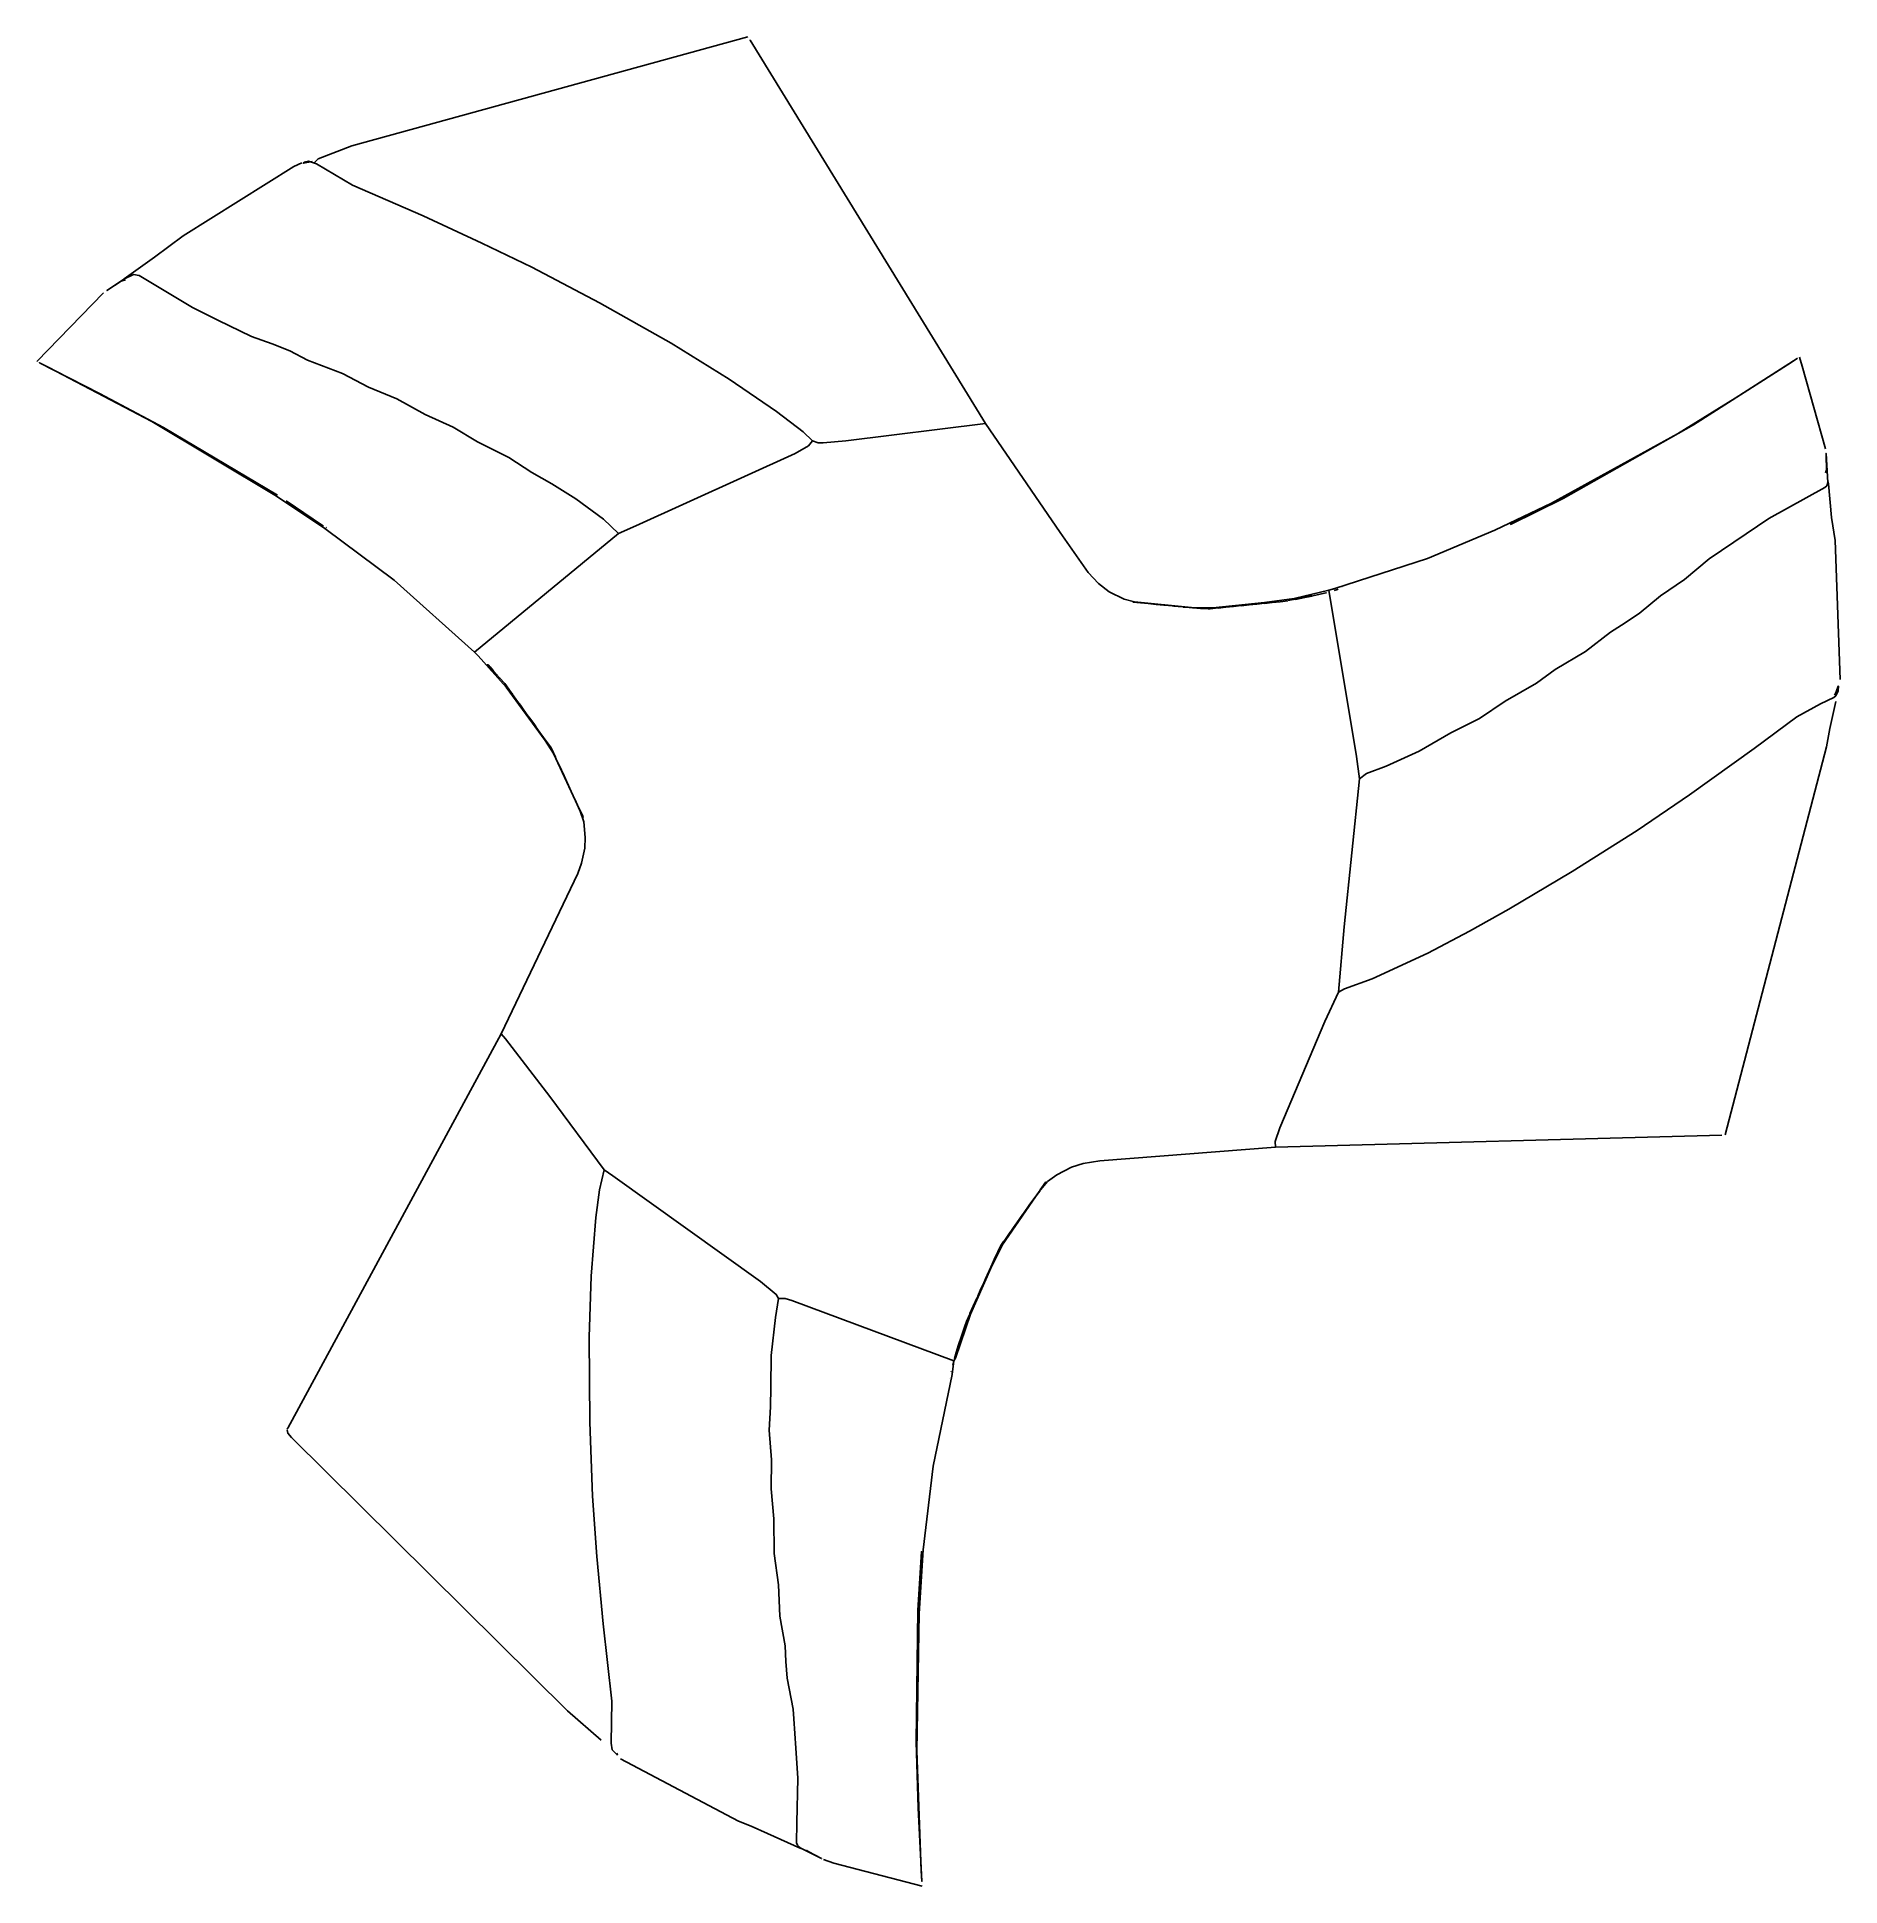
# Model space of a CAD drawing. Header units: millimetres. Extents: x -3.57 to 3.36, y -3.95 to 3.17.
import ezdxf

# ---------------------------------------------------------------- set-up
doc = ezdxf.new("R2010")
doc.units = ezdxf.units.MM
doc.linetypes.add('CONTN', pattern=[0])
doc.layers.add('FOREGROUND_LINES', color=7, linetype='CONTN')

msp = doc.modelspace()

# ---------------------------------------------------------------- linework, layer by layer
at = {"layer": 'FOREGROUND_LINES', "color": 4}
for p, q in [((-0.831, 3.154), (-0.8307, 3.155)), ((0.0748, 1.679), (-0.831, 3.154)), ((-1.7879, -0.6689), (-2.6088, -2.1847)), ((2.9064, -1.0585), (1.1896, -1.1049)), ((-2.6088, -2.1847), (-2.6122, -2.1882))]:
    msp.add_line(p, q, dxfattribs=at)
at = {"layer": 'FOREGROUND_LINES', "color": 4, "flags": 128}
for points in [[(-0.8396, 3.1659), (-2.363, 2.7467), (-2.4916, 2.6977), (-2.5059, 2.6832)], [(0.0748, 1.679), (-0.4629, 1.6125), (-0.5491, 1.6047), (-0.5687, 1.6049), (-0.5902, 1.6123)], [(3.3454, 0.6101), (3.3226, 0.5064), (3.31, 0.4356), (2.9198, -1.0569)], [(1.4323, -0.5081), (1.3799, -0.6206), (1.2065, -1.0304), (1.1894, -1.0824), (1.1896, -1.1049)], [(-1.3917, -1.1917), (-1.6014, -0.9095), (-1.7716, -0.6872), (-1.7879, -0.6689)], [(-1.4033, -3.3852), (-1.5332, -3.272), (-2.595, -2.2216), (-2.6094, -2.2048), (-2.612, -2.1921)]]:
    msp.add_lwpolyline(points, dxfattribs=at)
at = {"layer": 'FOREGROUND_LINES', "color": 171, "flags": 128}
for points in [[(-2.5555, 2.6814), (-2.586, 2.668), (-3.012, 2.4013), (-3.1218, 2.3185), (-3.2387, 2.2361)], [(-0.5902, 1.6123), (-0.6272, 1.6477), (-0.7293, 1.7256), (-0.9108, 1.85), (-1.1344, 1.9879), (-1.41, 2.1434), (-1.6704, 2.2804), (-1.8622, 2.3734), (-2.0888, 2.4774), (-2.36, 2.5958), (-2.498, 2.6784), (-2.5287, 2.6883), (-2.5458, 2.6838), (-2.5487, 2.6803), (-2.5152, 2.6874)], [(-0.5902, 1.6123), (-0.6061, 1.5938), (-0.6574, 1.5633), (-1.2709, 1.2856), (-1.3374, 1.2565)], [(3.3614, 0.6946), (3.3425, 1.2293), (3.3293, 1.3175), (3.3169, 1.4476), (3.3142, 1.4586)], [(3.3402, 0.6347), (3.3469, 0.6476), (3.3537, 0.6683), (3.3556, 0.6688), (3.3541, 0.6511), (3.3455, 0.6318), (3.3379, 0.6256), (3.2866, 0.6012), (3.1955, 0.5503), (3.0312, 0.4295), (2.7819, 0.2506), (2.5813, 0.1136), (2.3316, -0.0442), (2.0879, -0.1888), (1.9368, -0.273), (1.7761, -0.3577), (1.562, -0.4567), (1.4556, -0.4958), (1.4323, -0.5081)], [(1.5135, 0.3121), (1.4547, -0.2567), (1.4323, -0.5081)], [(-1.3917, -1.1917), (-1.4099, -1.2681), (-1.4235, -1.3745), (-1.4417, -1.6006), (-1.4494, -1.8349), (-1.4467, -2.1616), (-1.4364, -2.4471), (-1.4207, -2.6786), (-1.3961, -2.9382), (-1.363, -3.235), (-1.3656, -3.3964), (-1.3608, -3.4225), (-1.3433, -3.4407), (-1.3411, -3.4412), (-1.344, -3.4359)], [(-0.7209, -1.686), (-0.7303, -1.671), (-0.7907, -1.6215), (-1.3584, -1.2147), (-1.3917, -1.1917)], [(-0.6361, -3.8026), (-0.7635, -3.7438), (-0.8272, -3.7161), (-0.8756, -3.6972), (-1.3293, -3.4565)]]:
    msp.add_lwpolyline(points, dxfattribs=at)
at = {"layer": 'FOREGROUND_LINES', "color": 241, "flags": 128}
for points in [[(-1.3374, 1.2565), (-1.3949, 1.3106), (-1.5009, 1.3894), (-1.5932, 1.4472), (-1.6707, 1.4911), (-1.7584, 1.5488), (-1.8787, 1.608), (-1.9734, 1.665), (-2.0812, 1.7142), (-2.1897, 1.7745), (-2.2989, 1.8191), (-2.3989, 1.8719), (-2.5332, 1.923), (-2.6012, 1.9586), (-2.6691, 1.9851), (-2.7481, 2.0134), (-2.8776, 2.0772), (-2.9754, 2.1249), (-3.181, 2.2483), (-3.2019, 2.2519), (-3.2375, 2.2359), (-3.3048, 2.1903), (-3.2504, 2.226), (-3.233, 2.2317)], [(-3.3173, 2.1817), (-3.5737, 1.9175)], [(2.2968, 1.3908), (2.7974, 1.6735), (3.1736, 1.9134), (3.197, 1.9293), (2.9586, 1.7763), (2.7364, 1.6396), (2.2512, 1.3725), (2.0334, 1.2687), (1.7747, 1.1598), (1.4189, 1.044), (1.3954, 1.0376)], [(3.3062, 1.5812), (3.2161, 1.8991), (3.205, 1.9346)], [(-1.8905, 0.7992), (-2.2003, 1.0769), (-2.4659, 1.2754), (-2.6522, 1.3998), (-3.1318, 1.6865), (-3.5285, 1.8951), (-3.5645, 1.913), (-3.333, 1.7948), (-3.0876, 1.6637), (-2.6482, 1.403)], [(3.306, 1.4894), (3.3096, 1.5004), (3.3082, 1.556), (3.3076, 1.5641), (3.3144, 1.4527), (3.3106, 1.4398), (3.3033, 1.4326), (3.0878, 1.3138), (3.0001, 1.2554), (2.8587, 1.1588), (2.7639, 1.0788), (2.6708, 1.0169), (2.5892, 0.9479), (2.5204, 0.9037), (2.4784, 0.8768), (2.3819, 0.8026), (2.2657, 0.7324), (2.1944, 0.6804), (2.0736, 0.6114), (1.9743, 0.544), (1.8644, 0.4887), (1.7426, 0.4186), (1.6157, 0.3615), (1.54, 0.3327), (1.5135, 0.3121)], [(2.2968, 1.3908), (2.2968, 1.3908)], [(-1.3374, 1.2565), (-1.8905, 0.7992)], [(1.5135, 0.3121), (1.5021, 0.3988), (1.3954, 1.0376)], [(-0.6138, -3.8081), (-0.6074, -3.8131), (-0.5556, -3.8406), (-0.6355, -3.8007), (-0.6487, -3.7895), (-0.652, -3.7796), (-0.6513, -3.7039), (-0.6475, -3.532), (-0.6554, -3.4159), (-0.6629, -3.3037), (-0.6654, -3.266), (-0.6887, -3.1465), (-0.6936, -3.0832), (-0.6965, -3.0231), (-0.7162, -2.908), (-0.7212, -2.7884), (-0.7377, -2.6678), (-0.7399, -2.5334), (-0.7502, -2.419), (-0.7485, -2.3065), (-0.7569, -2.1934), (-0.7525, -2.1033), (-0.7513, -2.0281), (-0.7495, -1.9057), (-0.7334, -1.7595), (-0.7209, -1.686)], [(-0.0472, -1.926), (-0.6706, -1.6938), (-0.6955, -1.6863), (-0.7209, -1.686)], [(-0.0472, -1.926), (-0.0537, -1.9789), (-0.1267, -2.3318), (-0.1656, -2.6529), (-0.1811, -2.8979), (-0.1899, -3.4266), (-0.1724, -3.8877), (-0.1699, -3.9284), (-0.184, -3.6454), (-0.192, -3.3922), (-0.1854, -2.8857)], [(-0.1854, -2.8857), (-0.1854, -2.8857)], [(-0.1687, -3.9463), (-0.5088, -3.8582), (-0.5484, -3.8441)]]:
    msp.add_lwpolyline(points, dxfattribs=at)
at = {"layer": 'FOREGROUND_LINES', "color": 1, "flags": 128}
for points in [[(1.3954, 1.0376), (1.2623, 1.0066), (1.1479, 0.9902), (0.9487, 0.9698), (0.8672, 0.9715), (0.6472, 0.9934), (0.6085, 1.0041), (0.5508, 1.0323), (0.5097, 1.0637), (0.4691, 1.1066), (0.362, 1.2593), (0.0748, 1.679)], [(-2.4712, 1.2847), (-2.4749, 1.2872), (-2.6148, 1.3811)], [(2.2968, 1.3908), (2.0945, 1.2906), (2.0946, 1.2905)], [(-2.4601, 1.2773), (-2.4607, 1.2777), (-2.4629, 1.2791)], [(1.2374, 0.997), (1.2076, 0.9938)], [(1.2672, 1.003), (1.2374, 0.9979)], [(1.2374, 0.9979), (1.2374, 0.9968)], [(1.2374, 0.997), (1.2374, 0.997)], [(1.2374, 0.997), (1.2374, 0.9969)], [(1.2374, 0.9969), (1.2374, 0.9969)], [(1.2374, 0.9969), (1.2374, 0.9969)], [(1.2374, 0.9969), (1.2374, 0.9969)], [(1.2374, 0.9969), (1.2374, 0.9969)], [(1.2374, 0.9969), (1.2374, 0.9968)], [(1.3292, 1.0182), (1.2606, 1.004), (1.3292, 1.0182)], [(1.3295, 1.0181), (1.2607, 1.0038), (1.3295, 1.0181)], [(1.3293, 1.0178), (1.2607, 1.0036), (1.3293, 1.0178)], [(1.3296, 1.0177), (1.2608, 1.0034), (1.3296, 1.0177)], [(1.3299, 1.0175), (1.2609, 1.0032), (1.3299, 1.0175)], [(1.33, 1.0173), (1.2611, 1.0031), (1.33, 1.0173)], [(1.3288, 1.0184), (1.2637, 1.0048), (1.3288, 1.0184)], [(1.2672, 1.0073), (1.3167, 1.0176), (1.3167, 1.0176), (1.3169, 1.0176), (1.2672, 1.0073)], [(1.2672, 1.007), (1.3165, 1.0173), (1.3164, 1.0173), (1.3166, 1.0173), (1.2672, 1.007)], [(1.2672, 1.0068), (1.3165, 1.0171), (1.3164, 1.0171), (1.3166, 1.0171), (1.2672, 1.0068)], [(1.2672, 1.0066), (1.3163, 1.0168), (1.3162, 1.0168), (1.3164, 1.0169), (1.2672, 1.0066)], [(1.2672, 1.0064), (1.3161, 1.0166), (1.316, 1.0166), (1.3162, 1.0166), (1.2672, 1.0064)], [(1.2672, 1.0062), (1.3162, 1.0164), (1.3161, 1.0164), (1.3163, 1.0164), (1.2672, 1.0062)], [(1.2672, 1.006), (1.3159, 1.0161), (1.3158, 1.0161), (1.316, 1.0161), (1.2672, 1.006)], [(1.2672, 1.0058), (1.3156, 1.0158), (1.3154, 1.0158), (1.3156, 1.0158), (1.2672, 1.0058)], [(1.3268, 1.015), (1.2672, 1.0027)], [(1.297, 1.01), (1.2672, 1.0039)], [(1.297, 1.01), (1.2672, 1.0039)], [(1.297, 1.0098), (1.2672, 1.0037)], [(1.297, 1.0098), (1.2672, 1.0037)], [(1.297, 1.0096), (1.2672, 1.0035)], [(1.297, 1.0096), (1.2672, 1.0035)], [(1.297, 1.0094), (1.2672, 1.0033)], [(1.297, 1.0094), (1.2672, 1.0033)], [(1.297, 1.0092), (1.2672, 1.0031)], [(1.297, 1.0092), (1.2672, 1.0031)], [(1.297, 1.0091), (1.2672, 1.003)], [(1.297, 1.0091), (1.2672, 1.003)], [(1.297, 1.009), (1.2672, 1.0028)], [(1.297, 1.009), (1.2672, 1.0028)], [(1.2672, 1.003), (1.2672, 1.0029)], [(1.2672, 1.0029), (1.2672, 1.0029)], [(1.2672, 1.0029), (1.2672, 1.0029)], [(1.2672, 1.0029), (1.2672, 1.0029)], [(1.2672, 1.0029), (1.2672, 1.0028)], [(1.2672, 1.0028), (1.2672, 1.0028)], [(1.2672, 1.0028), (1.2672, 1.0028)], [(1.2672, 1.0028), (1.2672, 1.0027)], [(1.3301, 1.0171), (1.2758, 1.0059), (1.3301, 1.0171)], [(1.3268, 1.0196), (1.3274, 1.0197), (1.297, 1.0134)], [(1.3268, 1.0196), (1.297, 1.0134)], [(1.3268, 1.0194), (1.3272, 1.0195), (1.297, 1.0132)], [(1.3268, 1.0194), (1.297, 1.0132)], [(1.3268, 1.0192), (1.3274, 1.0193), (1.297, 1.013)], [(1.3268, 1.0192), (1.297, 1.013)], [(1.3268, 1.019), (1.3276, 1.0191), (1.297, 1.0127)], [(1.3268, 1.019), (1.297, 1.0127)], [(1.3268, 1.0188), (1.3277, 1.0189), (1.297, 1.0125)], [(1.3268, 1.0188), (1.297, 1.0125)], [(1.3268, 1.0185), (1.3276, 1.0187), (1.297, 1.0123)], [(1.3268, 1.0185), (1.297, 1.0123)], [(1.3268, 1.0183), (1.3278, 1.0185), (1.297, 1.0121)], [(1.3268, 1.0183), (1.297, 1.0121)], [(1.3268, 1.0181), (1.328, 1.0183), (1.297, 1.0119)], [(1.3268, 1.0181), (1.297, 1.0119)], [(1.3268, 1.0179), (1.3279, 1.0181), (1.297, 1.0117)], [(1.3268, 1.0179), (1.297, 1.0117)], [(1.3268, 1.0177), (1.328, 1.0179), (1.297, 1.0115)], [(1.3268, 1.0177), (1.297, 1.0115)], [(1.3268, 1.0174), (1.3282, 1.0177), (1.297, 1.0112)], [(1.3268, 1.0172), (1.3281, 1.0175), (1.297, 1.011)], [(1.3268, 1.0174), (1.297, 1.0112)], [(1.3268, 1.017), (1.3283, 1.0173), (1.297, 1.0108)], [(1.3268, 1.0172), (1.297, 1.011)], [(1.3268, 1.0168), (1.3287, 1.0172), (1.297, 1.0106)], [(1.3268, 1.017), (1.297, 1.0108)], [(1.3268, 1.0166), (1.3286, 1.0169), (1.297, 1.0104)], [(1.3268, 1.0168), (1.297, 1.0106)], [(1.3268, 1.0164), (1.3288, 1.0168), (1.297, 1.0101)], [(1.3268, 1.0166), (1.297, 1.0104)], [(1.3268, 1.0161), (1.329, 1.0166), (1.297, 1.0099)], [(1.3268, 1.0164), (1.297, 1.0102)], [(1.3268, 1.0159), (1.3289, 1.0163), (1.297, 1.0097)], [(1.3268, 1.0157), (1.3294, 1.0162), (1.297, 1.0095)], [(1.3268, 1.0161), (1.297, 1.01)], [(1.3268, 1.0155), (1.3296, 1.0161), (1.297, 1.0093)], [(1.3268, 1.0159), (1.297, 1.0097)], [(1.3268, 1.0153), (1.3295, 1.0158), (1.297, 1.0091)], [(1.3268, 1.0157), (1.297, 1.0095)], [(1.3268, 1.015), (1.3294, 1.0156), (1.297, 1.0088)], [(1.3268, 1.0155), (1.297, 1.0093)], [(1.297, 1.01), (1.3233, 1.0155), (1.297, 1.01)], [(1.3268, 1.0153), (1.297, 1.0091)], [(1.297, 1.0098), (1.3234, 1.0153), (1.297, 1.0098)], [(1.297, 1.0096), (1.3234, 1.0151), (1.297, 1.0096)], [(1.297, 1.0094), (1.3235, 1.0149), (1.297, 1.0094)], [(1.3268, 1.0148), (1.297, 1.0087)], [(1.297, 1.0092), (1.3236, 1.0147), (1.297, 1.0092)], [(1.297, 1.009), (1.3235, 1.0145), (1.297, 1.009)], [(1.297, 1.0088), (1.325, 1.0145), (1.297, 1.0087)], [(1.297, 1.0106), (1.297, 1.0106)], [(1.297, 1.0104), (1.297, 1.0104)], [(1.297, 1.0102), (1.297, 1.0101)], [(1.297, 1.01), (1.297, 1.0099)], [(1.297, 1.0097), (1.297, 1.0097)], [(1.297, 1.0095), (1.297, 1.0095)], [(1.297, 1.0093), (1.297, 1.0093)], [(1.297, 1.0091), (1.297, 1.0091)], [(1.297, 1.0088), (1.297, 1.0088)], [(1.297, 1.0088), (1.297, 1.0088)], [(1.297, 1.0087), (1.297, 1.0087)], [(1.297, 1.0087), (1.297, 1.0087)], [(1.3567, 1.0213), (1.3268, 1.0146)], [(1.3268, 1.0148), (1.3299, 1.0154), (1.3268, 1.0148)], [(1.3268, 1.0147), (1.3292, 1.0152), (1.3268, 1.0147)], [(1.3268, 1.0148), (1.3268, 1.0147)], [(1.3268, 1.0147), (1.3268, 1.0146)], [(1.3841, 1.0278), (1.3567, 1.0213)], [(1.3567, 1.0213), (1.3567, 1.0213)], [(1.3567, 1.0213), (1.3567, 1.0213)], [(1.3567, 1.0213), (1.3567, 1.0213)], [(1.3842, 1.0278), (1.3841, 1.0278)], [(1.3843, 1.0278), (1.3842, 1.0278)], [(1.3844, 1.0278), (1.3843, 1.0278)], [(1.3865, 1.0283), (1.3844, 1.0278)], [(1.3865, 1.0289), (1.3865, 1.0289)], [(1.3865, 1.0289), (1.3865, 1.0289)], [(1.3865, 1.0283), (1.3865, 1.0283)], [(1.4315, 1.0418), (1.4291, 1.0411), (1.4163, 1.0372)], [(1.4163, 1.0372), (1.4163, 1.0372)], [(1.4461, 1.0472), (1.4461, 1.0472)], [(1.4461, 1.0472), (1.4461, 1.0472)], [(0.6709, 0.9889), (0.6411, 0.9922)], [(0.6411, 0.9922), (0.6411, 0.9915)], [(0.6411, 0.9916), (0.6411, 0.9916)], [(0.6411, 0.9916), (0.6411, 0.9915)], [(0.6411, 0.9915), (0.6411, 0.9915)], [(0.6411, 0.9915), (0.6411, 0.9915)], [(0.6411, 0.9915), (0.6411, 0.9915)], [(0.6411, 0.9915), (0.6411, 0.9915)], [(0.6709, 0.9889), (0.6709, 0.9889)], [(0.6709, 0.9889), (0.6709, 0.9889)], [(0.6709, 0.9889), (0.6709, 0.9888)], [(0.7007, 0.9862), (0.6709, 0.9888)], [(0.6709, 0.9888), (0.6709, 0.9888)], [(0.6709, 0.9888), (0.6709, 0.9888)], [(0.6709, 0.9888), (0.6709, 0.9888)], [(0.6709, 0.9888), (0.6709, 0.9888)], [(0.6709, 0.9888), (0.6709, 0.9888)], [(0.7305, 0.9835), (0.7007, 0.9873)], [(0.7007, 0.9873), (0.7007, 0.9862)], [(0.7007, 0.9862), (0.7007, 0.9862)], [(0.7007, 0.9862), (0.7007, 0.9862)], [(0.7007, 0.9862), (0.7007, 0.9862)], [(0.7007, 0.9862), (0.7007, 0.9862)], [(0.7007, 0.9862), (0.7007, 0.9862)], [(0.7007, 0.9862), (0.7007, 0.9862)], [(0.7007, 0.9862), (0.7007, 0.9862)], [(0.7007, 0.9862), (0.7007, 0.9861), (0.7007, 0.9862)], [(0.7603, 0.9808), (0.7305, 0.9835)], [(0.7305, 0.9835), (0.7305, 0.9835)], [(0.7305, 0.9835), (0.7305, 0.9835)], [(0.7305, 0.9835), (0.7305, 0.9835)], [(0.7305, 0.9835), (0.7305, 0.9835)], [(0.7305, 0.9835), (0.7305, 0.9835)], [(0.7305, 0.9835), (0.7305, 0.9835)], [(0.7305, 0.9835), (0.7305, 0.9835)], [(0.7305, 0.9835), (0.7305, 0.9835)], [(0.7305, 0.9835), (0.7305, 0.9835)], [(0.8498, 0.9729), (0.7985, 0.9768), (0.8081, 0.9763), (0.7626, 0.9805), (0.7629, 0.9805), (0.7603, 0.9808)], [(0.8796, 0.9702), (0.8349, 0.9733), (0.8498, 0.9729)], [(0.9023, 0.9681), (0.8713, 0.9702), (0.8796, 0.9702)], [(0.8796, 0.9702), (0.8796, 0.9702)], [(0.8796, 0.9702), (0.8796, 0.9702)], [(0.9094, 0.9674), (0.9017, 0.9681)], [(0.9018, 0.9681), (0.9017, 0.9681)], [(0.902, 0.9681), (0.9018, 0.9681)], [(0.9021, 0.9681), (0.902, 0.9681)], [(0.9023, 0.9681), (0.9021, 0.9681)], [(0.9392, 0.9666), (0.9094, 0.9674)], [(0.9094, 0.9674), (0.9094, 0.9674)], [(0.9392, 0.9667), (0.9315, 0.9663), (0.9392, 0.9666)], [(0.969, 0.9695), (0.9392, 0.9667)], [(0.9989, 0.9725), (0.969, 0.9694)], [(0.969, 0.9695), (0.969, 0.9695)], [(0.969, 0.9695), (0.969, 0.9694)], [(1.0287, 0.9755), (0.9989, 0.9724)], [(0.9989, 0.9725), (0.9989, 0.9725)], [(0.9989, 0.9725), (0.9989, 0.9725)], [(0.9989, 0.9725), (0.9989, 0.9725)], [(0.9989, 0.9725), (0.9989, 0.9724)], [(0.9989, 0.9724), (0.9989, 0.9724)], [(1.0585, 0.9785), (1.0287, 0.9758)], [(1.0287, 0.9758), (1.0287, 0.9754)], [(1.0287, 0.9755), (1.0287, 0.9755)], [(1.0287, 0.9755), (1.0287, 0.9755)], [(1.0287, 0.9755), (1.0287, 0.9755)], [(1.0287, 0.9755), (1.0287, 0.9755)], [(1.0287, 0.9755), (1.0287, 0.9755)], [(1.0287, 0.9755), (1.0287, 0.9755)], [(1.0287, 0.9755), (1.0287, 0.9754)], [(1.0883, 0.9815), (1.0585, 0.9784)], [(1.0585, 0.9785), (1.0585, 0.9785)], [(1.0585, 0.9785), (1.0585, 0.9785)], [(1.0585, 0.9785), (1.0585, 0.9785)], [(1.0585, 0.9785), (1.0585, 0.9785)], [(1.0585, 0.9785), (1.0585, 0.9785)], [(1.0585, 0.9785), (1.0585, 0.9784)], [(1.0585, 0.9784), (1.0585, 0.9784)], [(1.1181, 0.9845), (1.0883, 0.9814)], [(1.0883, 0.9815), (1.0883, 0.9815)], [(1.0883, 0.9815), (1.0883, 0.9815)], [(1.0883, 0.9815), (1.0883, 0.9815)], [(1.0883, 0.9815), (1.0883, 0.9815)], [(1.0883, 0.9815), (1.0883, 0.9815)], [(1.0883, 0.9815), (1.0883, 0.9815)], [(1.0883, 0.9815), (1.0883, 0.9814)], [(1.0883, 0.9814), (1.0883, 0.9814)], [(1.1479, 0.9875), (1.1181, 0.9848)], [(1.1181, 0.9848), (1.1181, 0.9844)], [(1.1181, 0.9845), (1.1181, 0.9845)], [(1.1181, 0.9845), (1.1181, 0.9845)], [(1.1181, 0.9845), (1.1181, 0.9845)], [(1.1181, 0.9845), (1.1181, 0.9845)], [(1.1181, 0.9845), (1.1181, 0.9845)], [(1.1181, 0.9845), (1.1181, 0.9845)], [(1.1181, 0.9845), (1.1181, 0.9844)], [(1.1778, 0.9906), (1.1479, 0.9874)], [(1.1479, 0.9875), (1.1479, 0.9875)], [(1.1479, 0.9875), (1.1479, 0.9875)], [(1.1479, 0.9875), (1.1479, 0.9875)], [(1.1479, 0.9875), (1.1479, 0.9875)], [(1.1479, 0.9875), (1.1479, 0.9875)], [(1.1479, 0.9875), (1.1479, 0.9874)], [(1.1479, 0.9874), (1.1479, 0.9874)], [(1.2076, 0.9936), (1.1778, 0.9904)], [(1.1778, 0.9906), (1.1778, 0.9906)], [(1.1778, 0.9906), (1.1778, 0.9905)], [(1.1778, 0.9905), (1.1778, 0.9905)], [(1.1778, 0.9905), (1.1778, 0.9905)], [(1.1778, 0.9905), (1.1778, 0.9905)], [(1.1778, 0.9905), (1.1778, 0.9905)], [(1.1778, 0.9905), (1.1778, 0.9904)], [(1.1778, 0.9904), (1.1778, 0.9904)], [(1.2076, 0.9938), (1.2076, 0.9934)], [(1.2076, 0.9936), (1.2076, 0.9936)], [(1.2076, 0.9936), (1.2076, 0.9935)], [(1.2076, 0.9935), (1.2076, 0.9935)], [(1.2076, 0.9935), (1.2076, 0.9935)], [(1.2076, 0.9935), (1.2076, 0.9935)], [(1.2076, 0.9935), (1.2076, 0.9934)], [(-1.7879, -0.6689), (-1.4935, -0.0519), (-1.4789, -0.0119), (-1.4663, 0.0453), (-1.4647, 0.0873), (-1.4706, 0.1464), (-1.4857, 0.1915), (-1.5872, 0.4096), (-1.6188, 0.4599), (-1.7687, 0.6645), (-1.8768, 0.785), (-1.8905, 0.7992)], [(-1.8039, 0.7062), (-1.8413, 0.748), (-1.8338, 0.7395)], [(-1.8039, 0.7097), (-1.8412, 0.7515), (-1.8217, 0.7296)], [(-1.8039, 0.7094), (-1.841, 0.751), (-1.822, 0.7296)], [(-1.8039, 0.7077), (-1.8409, 0.7491), (-1.8246, 0.7307), (-1.8248, 0.731), (-1.8236, 0.7296)], [(-1.8039, 0.708), (-1.8407, 0.7491), (-1.8338, 0.7413)], [(-1.8205, 0.7296), (-1.8402, 0.7518), (-1.8166, 0.7252), (-1.8205, 0.7296)], [(-1.8202, 0.7296), (-1.8401, 0.752), (-1.8164, 0.7254), (-1.8202, 0.7296)], [(-1.8246, 0.7296), (-1.8396, 0.7464), (-1.8259, 0.7309), (-1.8262, 0.7312), (-1.8247, 0.7296)], [(-1.8207, 0.7296), (-1.8394, 0.7506), (-1.8167, 0.725), (-1.8207, 0.7296)], [(-1.8244, 0.7296), (-1.8394, 0.7465), (-1.8255, 0.7308), (-1.8259, 0.7312), (-1.8244, 0.7296)], [(-1.8249, 0.7296), (-1.839, 0.7454), (-1.825, 0.7296)], [(-1.8238, 0.7296), (-1.8388, 0.7463), (-1.8338, 0.7407)], [(-1.8039, 0.7084), (-1.8385, 0.7472), (-1.8039, 0.7084)], [(-1.8039, 0.7101), (-1.8383, 0.7487), (-1.8338, 0.7436)], [(-1.8241, 0.7296), (-1.8256, 0.7313), (-1.8256, 0.7312), (-1.8381, 0.7453), (-1.8241, 0.7296)], [(-1.8039, 0.7098), (-1.838, 0.748), (-1.8338, 0.7433)], [(-1.8039, 0.7081), (-1.838, 0.7463), (-1.8039, 0.7081)], [(-1.8039, 0.7095), (-1.8379, 0.7477), (-1.8338, 0.7429)], [(-1.8039, 0.7092), (-1.8378, 0.7473), (-1.8221, 0.7296)], [(-1.8039, 0.7078), (-1.8378, 0.7458), (-1.8039, 0.7078)], [(-1.8039, 0.7075), (-1.8377, 0.7454), (-1.8039, 0.7075)], [(-1.8039, 0.7089), (-1.8376, 0.7467), (-1.8224, 0.7296)], [(-1.8039, 0.7086), (-1.8376, 0.7463), (-1.8227, 0.7296)], [(-1.8039, 0.7066), (-1.8374, 0.7441), (-1.8039, 0.7066)], [(-1.8039, 0.7069), (-1.8373, 0.7443), (-1.8039, 0.7069)], [(-1.8039, 0.7072), (-1.8372, 0.7445), (-1.8039, 0.7072)], [(-1.8198, 0.7296), (-1.8369, 0.749), (-1.8198, 0.7296)], [(-1.8039, 0.7112), (-1.8369, 0.7483), (-1.8203, 0.7296)], [(-1.8039, 0.7083), (-1.8368, 0.7452), (-1.823, 0.7296)], [(-1.82, 0.7296), (-1.8366, 0.7483), (-1.82, 0.7296)], [(-1.8039, 0.7106), (-1.8366, 0.7474), (-1.8209, 0.7296)], [(-1.8223, 0.7296), (-1.8366, 0.7456), (-1.8156, 0.722), (-1.8223, 0.7296)], [(-1.8039, 0.7109), (-1.8365, 0.7476), (-1.8206, 0.7296)], [(-1.8196, 0.7296), (-1.8364, 0.7486), (-1.8196, 0.7296)], [(-1.8039, 0.7103), (-1.8364, 0.7468), (-1.8212, 0.7296)], [(-1.8039, 0.71), (-1.8362, 0.7463), (-1.8215, 0.7296)], [(-1.8225, 0.7296), (-1.8361, 0.7448), (-1.8156, 0.7217), (-1.8225, 0.7296)], [(-1.8199, 0.7296), (-1.8358, 0.7476), (-1.8162, 0.7255), (-1.8199, 0.7296)], [(-1.821, 0.7296), (-1.8356, 0.746), (-1.817, 0.725), (-1.821, 0.7296)], [(-1.8213, 0.7296), (-1.8338, 0.7436)], [(-1.8216, 0.7296), (-1.8338, 0.7433)], [(-1.8219, 0.7296), (-1.8338, 0.7429)], [(-1.8233, 0.7296), (-1.8338, 0.7413)], [(-1.8238, 0.7296), (-1.8338, 0.7407)], [(-1.8039, 0.7062), (-1.8338, 0.7395)], [(-1.8324, 0.7445), (-1.8311, 0.743), (-1.8192, 0.7296)], [(-1.8311, 0.7427), (-1.8295, 0.7409), (-1.8195, 0.7296)], [(-1.8193, 0.7296), (-1.8303, 0.742)], [(-1.8195, 0.7296), (-1.8289, 0.7403)], [(-1.8268, 0.7381), (-1.8261, 0.7372), (-1.8194, 0.7296)], [(-1.8039, 0.7061), (-1.825, 0.7296)], [(-1.8039, 0.7061), (-1.825, 0.7296)], [(-1.8249, 0.7296), (-1.825, 0.7296)], [(-1.8039, 0.7064), (-1.8247, 0.7296)], [(-1.8039, 0.7064), (-1.8247, 0.7296)], [(-1.8246, 0.7296), (-1.8247, 0.7296)], [(-1.8039, 0.7067), (-1.8244, 0.7296)], [(-1.8039, 0.7067), (-1.8244, 0.7296)], [(-1.8244, 0.7296), (-1.8244, 0.7296)], [(-1.8039, 0.7077), (-1.8236, 0.7296)], [(-1.8039, 0.708), (-1.8233, 0.7296)], [(-1.8039, 0.7083), (-1.823, 0.7296)], [(-1.8039, 0.7086), (-1.8227, 0.7296)], [(-1.8039, 0.7089), (-1.8224, 0.7296)], [(-1.8039, 0.7092), (-1.8221, 0.7296)], [(-1.8039, 0.7094), (-1.822, 0.7296)], [(-1.8039, 0.7095), (-1.8219, 0.7296)], [(-1.8039, 0.7097), (-1.8217, 0.7296)], [(-1.8039, 0.7098), (-1.8216, 0.7296)], [(-1.8039, 0.71), (-1.8215, 0.7296)], [(-1.8039, 0.7101), (-1.8213, 0.7296)], [(-1.8039, 0.7103), (-1.8212, 0.7296)], [(-1.8039, 0.7106), (-1.8209, 0.7296)], [(-1.8039, 0.7109), (-1.8206, 0.7296)], [(-1.8039, 0.7112), (-1.8203, 0.7296)], [(-1.8196, 0.7296), (-1.8196, 0.7296)], [(-1.8193, 0.7296), (-1.8194, 0.7296)], [(-1.8192, 0.7296), (-1.8192, 0.7296)], [(-1.8039, 0.7124), (-1.8047, 0.7132), (-1.8039, 0.7124)], [(-1.8039, 0.712), (-1.8047, 0.7129), (-1.8039, 0.712)], [(-1.8039, 0.7117), (-1.8046, 0.7126), (-1.8039, 0.7117)], [(-1.8039, 0.7114), (-1.8046, 0.7122), (-1.8039, 0.7114)], [(-1.8039, 0.7111), (-1.8046, 0.7119), (-1.8039, 0.7111)], [(-1.7935, 0.6998), (-1.7994, 0.7064), (-1.7935, 0.6998)], [(-1.7932, 0.6998), (-1.7992, 0.7065), (-1.7932, 0.6998)], [(-1.7984, 0.6998), (-1.7984, 0.6998)], [(-1.7981, 0.6998), (-1.7981, 0.6998)], [(-1.798, 0.6998), (-1.798, 0.6998)], [(-1.7977, 0.6998), (-1.7977, 0.6998)], [(-1.7974, 0.6998), (-1.7974, 0.6998)], [(-1.7972, 0.6998), (-1.7972, 0.6998)], [(-1.7969, 0.6998), (-1.7969, 0.6998)], [(-1.7966, 0.6998), (-1.7966, 0.6998)], [(-1.7963, 0.6998), (-1.7963, 0.6998)], [(-1.7961, 0.6998), (-1.7961, 0.6998)], [(-1.7958, 0.6998), (-1.7958, 0.6998)], [(-1.7955, 0.6998), (-1.7955, 0.6998)], [(-1.7952, 0.6998), (-1.7952, 0.6998)], [(-1.795, 0.6998), (-1.795, 0.6998)], [(-1.7947, 0.6998), (-1.7947, 0.6998)], [(-1.7944, 0.6998), (-1.7944, 0.6998)], [(-1.7741, 0.6787), (-1.7928, 0.6998)], [(-1.7927, 0.6998), (-1.7928, 0.6998)], [(-1.7926, 0.6998), (-1.7927, 0.6998)], [(-1.7927, 0.6998), (-1.7927, 0.6998)], [(-1.7927, 0.6998), (-1.7927, 0.6998)], [(-1.7925, 0.6998), (-1.7926, 0.6998)], [(-1.7926, 0.6998), (-1.7926, 0.6998)], [(-1.7926, 0.6998), (-1.7926, 0.6998)], [(-1.7926, 0.6998), (-1.7926, 0.6998)], [(-1.7925, 0.6998), (-1.7925, 0.6998)], [(-1.7678, 0.67), (-1.7741, 0.6787)], [(-1.7477, 0.6401), (-1.768, 0.67)], [(-1.7679, 0.67), (-1.768, 0.67)], [(-1.768, 0.67), (-1.768, 0.67)], [(-1.7678, 0.67), (-1.7679, 0.67)], [(-1.7679, 0.67), (-1.7679, 0.67)], [(-1.7679, 0.67), (-1.7679, 0.67)], [(-1.7679, 0.67), (-1.7679, 0.67)], [(-1.7678, 0.67), (-1.7678, 0.67)], [(-1.7678, 0.67), (-1.7678, 0.67)], [(-1.7463, 0.6401), (-1.7477, 0.6401)], [(-1.7443, 0.6373), (-1.7463, 0.6401)], [(-1.7443, 0.6373), (-1.7443, 0.6373)], [(-1.7443, 0.6373), (-1.7443, 0.6373)], [(-1.7443, 0.6373), (-1.7443, 0.6372)], [(-1.7443, 0.6372), (-1.7443, 0.6372)], [(-1.7443, 0.6372), (-1.7443, 0.6372)], [(-1.7443, 0.6372), (-1.7443, 0.6372)], [(-1.7443, 0.6372), (-1.7443, 0.6371)], [(-1.725, 0.6103), (-1.7443, 0.6371)], [(-1.7145, 0.5959), (-1.725, 0.6103)], [(-1.7249, 0.6103), (-1.725, 0.6103)], [(-1.7249, 0.6103), (-1.725, 0.6103)], [(-1.725, 0.6103), (-1.725, 0.6103)], [(-1.7249, 0.6103), (-1.7249, 0.6103)], [(-1.7145, 0.5959), (-1.7145, 0.5959)], [(-1.7145, 0.5959), (-1.7145, 0.5958)], [(-1.7034, 0.5805), (-1.7145, 0.5958)], [(-1.7145, 0.5958), (-1.7145, 0.5958)], [(-1.6829, 0.5507), (-1.7036, 0.5805)], [(-1.7035, 0.5805), (-1.7036, 0.5805)], [(-1.7034, 0.5805), (-1.7035, 0.5805)], [(-1.7035, 0.5805), (-1.7035, 0.5805)], [(-1.7035, 0.5805), (-1.7035, 0.5805)], [(-1.7035, 0.5805), (-1.7035, 0.5805)], [(-1.7035, 0.5805), (-1.7035, 0.5805)], [(-1.7035, 0.5805), (-1.7035, 0.5805)], [(-1.7035, 0.5805), (-1.7035, 0.5805)], [(-1.7034, 0.5805), (-1.7034, 0.5805)], [(-1.682, 0.5507), (-1.6829, 0.5507)], [(-1.6605, 0.5209), (-1.6821, 0.5507)], [(-1.682, 0.5507), (-1.6821, 0.5507)], [(-1.682, 0.5507), (-1.682, 0.5507)], [(-1.682, 0.5507), (-1.682, 0.5507)], [(-1.682, 0.5507), (-1.682, 0.5507)], [(-1.682, 0.5507), (-1.682, 0.5507)], [(-1.682, 0.5507), (-1.682, 0.5507)], [(-1.682, 0.5507), (-1.682, 0.5507)], [(-1.682, 0.5507), (-1.682, 0.5507)], [(-1.6549, 0.5131), (-1.6605, 0.5209)], [(-1.6605, 0.5209), (-1.6605, 0.5209)], [(-1.6605, 0.5209), (-1.6605, 0.5209)], [(-1.6549, 0.5131), (-1.6549, 0.513)], [(-1.6549, 0.513), (-1.6549, 0.513)], [(-1.6549, 0.513), (-1.6549, 0.513)], [(-1.6549, 0.513), (-1.6549, 0.5129)], [(-1.639, 0.4911), (-1.6549, 0.5129)], [(-1.6549, 0.5129), (-1.6549, 0.5129)], [(-1.6549, 0.5129), (-1.6549, 0.5129)], [(-1.625, 0.4716), (-1.6391, 0.4911)], [(-1.639, 0.4911), (-1.6391, 0.4911)], [(-1.6391, 0.4911), (-1.6391, 0.4911)], [(-1.6391, 0.4911), (-1.6391, 0.4911)], [(-1.6391, 0.4911), (-1.6391, 0.4911)], [(-1.6181, 0.4612), (-1.625, 0.4716)], [(-1.625, 0.4716), (-1.625, 0.4716)], [(-1.6176, 0.4612), (-1.6181, 0.4612)], [(-1.5962, 0.4314), (-1.6176, 0.4612)], [(-1.5952, 0.4294), (-1.5962, 0.4314)], [(-1.5952, 0.4294), (-1.5951, 0.4292), (-1.5952, 0.4293)], [(-1.5952, 0.4293), (-1.5952, 0.4293)], [(-1.5952, 0.4293), (-1.5952, 0.4293)], [(-1.5952, 0.4293), (-1.5952, 0.4292)], [(-1.5952, 0.4292), (-1.5952, 0.4292)], [(-1.5952, 0.4292), (-1.5952, 0.4292)], [(-1.5952, 0.4292), (-1.5952, 0.4291)], [(-1.5824, 0.4016), (-1.5792, 0.3961), (-1.5952, 0.4291)], [(-1.5685, 0.3718), (-1.5825, 0.4016)], [(-1.5824, 0.4016), (-1.5825, 0.4016)], [(-1.5825, 0.4016), (-1.5825, 0.4016)], [(-1.5824, 0.4016), (-1.5824, 0.4016)], [(-1.5654, 0.3649), (-1.5628, 0.3602), (-1.5686, 0.3718)], [(-1.5685, 0.3718), (-1.5686, 0.3718)], [(-1.5685, 0.3718), (-1.5685, 0.3718)], [(-1.5133, 0.2525), (-1.5515, 0.3354), (-1.5457, 0.3243), (-1.5654, 0.3649)], [(-1.5654, 0.3649), (-1.5654, 0.3649)], [(-1.5058, 0.2363), (-1.5133, 0.2525)], [(-1.5133, 0.2525), (-1.5133, 0.2525)], [(-1.5133, 0.2525), (-1.5133, 0.2525)], [(-1.5133, 0.2525), (-1.5133, 0.2525)], [(-1.5133, 0.2525), (-1.5133, 0.2525)], [(-1.5133, 0.2525), (-1.5133, 0.2525)], [(-1.5133, 0.2525), (-1.5133, 0.2525)], [(-1.5133, 0.2525), (-1.5133, 0.2525)], [(-1.5133, 0.2525), (-1.5133, 0.2525)], [(-1.4995, 0.2227), (-1.5058, 0.2364)], [(-1.5058, 0.2364), (-1.5058, 0.2364)], [(-1.5058, 0.2364), (-1.5058, 0.2363)], [(-1.5058, 0.2363), (-1.5058, 0.2363)], [(-1.4873, 0.1929), (-1.4995, 0.2227)], [(-1.4994, 0.2227), (-1.4995, 0.2227)], [(-1.4994, 0.2227), (-1.4995, 0.2227)], [(-1.4995, 0.2227), (-1.4995, 0.2227)], [(-1.4995, 0.2227), (-1.4995, 0.2227)], [(-1.4994, 0.2227), (-1.4994, 0.2227)], [(-1.4994, 0.2227), (-1.4994, 0.2227), (-1.4994, 0.2227)], [(-1.4994, 0.2227), (-1.4994, 0.2227)], [(-1.4856, 0.1929), (-1.4873, 0.1929)], [(-1.476, 0.172), (-1.4857, 0.1929)], [(-1.4856, 0.1929), (-1.4857, 0.1929)], [(-1.4857, 0.1929), (-1.4857, 0.1929)], [(-1.4856, 0.1929), (-1.4856, 0.1929)], [(-1.4856, 0.1929), (-1.4856, 0.1929)], [(-1.4856, 0.1929), (-1.4856, 0.1929)], [(-1.4856, 0.1929), (-1.4856, 0.1929)], [(-1.4856, 0.1929), (-1.4856, 0.1929)], [(-1.4856, 0.1929), (-1.4856, 0.1929)], [(-1.4726, 0.1631), (-1.476, 0.172)], [(-1.4718, 0.1631), (-1.4726, 0.1631)], [(-1.4718, 0.1631), (-1.4718, 0.1631)], [(-1.4718, 0.1631), (-1.4718, 0.1631)], [(-1.4718, 0.1631), (-1.4718, 0.1631)], [(-1.4718, 0.1631), (-1.4718, 0.1631)], [(1.1896, -1.1049), (0.5145, -1.1566), (0.45, -1.1674), (0.4052, -1.1811), (0.3491, -1.2106), (0.313, -1.2369), (0.2813, -1.275), (0.1383, -1.4807), (0.0955, -1.5692), (0.0173, -1.747), (-0.0408, -1.9158), (-0.0472, -1.926)], [(0.2832, -1.2735), (0.2641, -1.298)], [(0.285, -1.2681), (0.2832, -1.2707)], [(0.2832, -1.2707), (0.2832, -1.2707)], [(0.2832, -1.2707), (0.2832, -1.2717)], [(0.2832, -1.2717), (0.2832, -1.2735)], [(0.2851, -1.2681), (0.285, -1.2681)], [(0.285, -1.2681), (0.285, -1.2681)], [(0.285, -1.2681), (0.285, -1.2681)], [(0.285, -1.2681), (0.285, -1.2681)], [(0.285, -1.2681), (0.285, -1.2681)], [(0.3065, -1.2383), (0.2851, -1.2681)], [(0.2851, -1.2681), (0.2851, -1.2681)], [(0.2851, -1.2681), (0.2851, -1.2681)], [(0.2851, -1.2681), (0.2851, -1.2681)], [(0.2851, -1.2681), (0.2851, -1.2681)], [(0.2851, -1.2681), (0.2851, -1.2681)], [(0.2431, -1.3278), (0.2236, -1.3554)], [(0.2534, -1.3131), (0.2431, -1.3278)], [(0.2431, -1.3278), (0.2431, -1.3278)], [(0.2431, -1.3278), (0.2431, -1.3278)], [(0.2431, -1.3278), (0.2431, -1.3278)], [(0.2431, -1.3278), (0.2431, -1.3278)], [(0.2431, -1.3278), (0.2431, -1.3278)], [(0.2431, -1.3278), (0.2431, -1.3278)], [(0.2641, -1.298), (0.2534, -1.313)], [(0.2534, -1.313), (0.2534, -1.313)], [(0.2534, -1.313), (0.2534, -1.3131)], [(0.2534, -1.3131), (0.2534, -1.3131)], [(0.2534, -1.3131), (0.2534, -1.3131)], [(0.2534, -1.3131), (0.2534, -1.3131)], [(0.2641, -1.298), (0.264, -1.298)], [(0.2641, -1.298), (0.264, -1.298)], [(0.264, -1.298), (0.264, -1.298)], [(0.264, -1.298), (0.264, -1.298)], [(0.264, -1.298), (0.264, -1.298), (0.264, -1.298)], [(0.2641, -1.298), (0.2641, -1.298)], [(0.2641, -1.298), (0.2641, -1.298)], [(0.2641, -1.298), (0.2641, -1.298)], [(0.1802, -1.4172), (0.1847, -1.4101), (0.164, -1.4403)], [(0.2236, -1.3554), (0.216, -1.3657), (0.2182, -1.3623), (0.1951, -1.3958), (0.1954, -1.3953), (0.1802, -1.4172)], [(0.2236, -1.3554), (0.2236, -1.3554)], [(0.1342, -1.4825), (0.1215, -1.5067)], [(0.1383, -1.4769), (0.1438, -1.4669), (0.1342, -1.4825)], [(0.1342, -1.4825), (0.1342, -1.4825)], [(0.1591, -1.4471), (0.1383, -1.4769)], [(0.1383, -1.4769), (0.1383, -1.4769)], [(0.1383, -1.4769), (0.1383, -1.4769)], [(0.1383, -1.4769), (0.1383, -1.4769)], [(0.1383, -1.4769), (0.1383, -1.4769)], [(0.164, -1.4403), (0.1696, -1.4309), (0.1591, -1.4471)], [(0.164, -1.4403), (0.164, -1.4403)], [(0.1043, -1.5452), (0.0947, -1.5663)], [(0.1081, -1.5365), (0.1043, -1.5449)], [(0.1043, -1.5448), (0.1043, -1.5452)], [(0.1043, -1.5448), (0.1043, -1.5449)], [(0.1222, -1.5067), (0.1081, -1.5365)], [(0.1081, -1.5365), (0.1081, -1.5365)], [(0.1222, -1.5067), (0.1215, -1.5067)], [(0.0678, -1.626), (0.0544, -1.6558)], [(0.0745, -1.6114), (0.0678, -1.626)], [(0.0678, -1.626), (0.0678, -1.626)], [(0.0678, -1.626), (0.0678, -1.626)], [(0.0812, -1.5961), (0.0745, -1.6112)], [(0.0745, -1.611), (0.0745, -1.6114)], [(0.0745, -1.611), (0.0745, -1.6111)], [(0.0745, -1.6111), (0.0745, -1.6111)], [(0.0745, -1.6111), (0.0745, -1.6112)], [(0.0813, -1.5961), (0.0812, -1.5961)], [(0.0947, -1.5663), (0.0813, -1.5961)], [(0.0813, -1.5961), (0.0813, -1.5961)], [(0.0813, -1.5961), (0.0813, -1.5961)], [(0.0813, -1.5961), (0.0813, -1.5961)], [(0.0813, -1.5961), (0.0813, -1.5961)], [(0.0813, -1.5961), (0.0813, -1.5961)], [(0.0813, -1.5961), (0.0813, -1.5961)], [(0.0813, -1.5961), (0.0813, -1.5961)], [(0.0947, -1.5663), (0.0947, -1.5663)], [(0.0947, -1.5663), (0.0947, -1.5663)], [(0.0947, -1.5663), (0.0947, -1.5663)], [(0.0947, -1.5663), (0.0947, -1.5663)], [(0.0409, -1.6856), (0.0277, -1.7154)], [(0.0447, -1.6806), (0.0409, -1.6856)], [(0.0543, -1.6558), (0.0447, -1.6774)], [(0.0447, -1.6772), (0.0447, -1.6776)], [(0.0447, -1.6772), (0.0447, -1.6772)], [(0.0447, -1.6772), (0.0447, -1.6773)], [(0.0447, -1.6773), (0.0447, -1.6773)], [(0.0447, -1.6773), (0.0447, -1.6774)], [(0.0447, -1.6774), (0.0447, -1.6774)], [(0.0447, -1.6776), (0.0447, -1.6806)], [(0.0544, -1.6558), (0.0543, -1.6558)], [(0.0544, -1.6558), (0.0544, -1.6558)], [(0.0544, -1.6558), (0.0544, -1.6558)], [(0.0544, -1.6558), (0.0544, -1.6558)], [(0.0544, -1.6558), (0.0544, -1.6558)], [(0.0544, -1.6558), (0.0544, -1.6558)], [(0.0544, -1.6558), (0.0544, -1.6558)], [(0.0544, -1.6558), (0.0544, -1.6558)], [(0.0015, -1.775), (-0.0085, -1.8049)], [(0.0019, -1.775), (-0.0042, -1.7935), (0.0019, -1.775)], [(0.0016, -1.775), (0.0015, -1.775)], [(0.0015, -1.775), (0.0015, -1.775)], [(0.0015, -1.775), (0.0015, -1.775)], [(0.0017, -1.775), (0.0016, -1.775)], [(0.0016, -1.775), (0.0016, -1.775)], [(0.0016, -1.775), (0.0016, -1.775)], [(0.0016, -1.775), (0.0016, -1.775)], [(0.0149, -1.7468), (0.0017, -1.775)], [(0.0017, -1.775), (0.0017, -1.775)], [(0.0277, -1.7154), (0.0149, -1.7437)], [(0.0149, -1.7434), (0.0149, -1.7438)], [(0.0149, -1.7434), (0.0149, -1.7434)], [(0.0149, -1.7434), (0.0149, -1.7435)], [(0.0149, -1.7435), (0.0149, -1.7435)], [(0.0149, -1.7435), (0.0149, -1.7435)], [(0.0149, -1.7435), (0.0149, -1.7436)], [(0.0149, -1.7436), (0.0149, -1.7437)], [(0.0149, -1.7437), (0.0149, -1.7437)], [(0.0149, -1.7438), (0.0149, -1.7468)], [(0.0277, -1.7154), (0.0275, -1.7154)], [(0.0276, -1.7154), (0.0275, -1.7154)], [(0.0275, -1.7154), (0.0275, -1.7154)], [(0.0275, -1.7154), (0.0275, -1.7154)], [(0.0277, -1.7154), (0.0276, -1.7154)], [(0.0276, -1.7154), (0.0276, -1.7154)], [(0.0276, -1.7154), (0.0276, -1.7154)], [(0.0276, -1.7154), (0.0276, -1.7154)], [(0.0276, -1.7154), (0.0276, -1.7154)], [(-0.0188, -1.8347), (-0.0287, -1.8645)], [(-0.0284, -1.8645), (-0.023, -1.848), (-0.0284, -1.8645)], [(-0.0282, -1.8645), (-0.0227, -1.8479), (-0.0282, -1.8645)], [(-0.028, -1.8645), (-0.0226, -1.8481), (-0.028, -1.8645)], [(-0.0149, -1.8282), (-0.0073, -1.805), (-0.0269, -1.8645)], [(-0.0149, -1.8282), (-0.0269, -1.8645)], [(-0.0149, -1.8289), (-0.0071, -1.8051), (-0.0267, -1.8645)], [(-0.0149, -1.8289), (-0.0267, -1.8645)], [(-0.0265, -1.8645), (-0.0042, -1.797), (-0.0265, -1.8645)], [(-0.0149, -1.8302), (-0.007, -1.8061), (-0.0263, -1.8645)], [(-0.0149, -1.8302), (-0.0263, -1.8645)], [(-0.0149, -1.8308), (-0.0068, -1.8061), (-0.026, -1.8645)], [(-0.0149, -1.8308), (-0.026, -1.8645)], [(-0.0149, -1.8315), (-0.0073, -1.8083), (-0.0258, -1.8645)], [(-0.0149, -1.8315), (-0.0258, -1.8645)], [(-0.0149, -1.8235), (-0.0219, -1.8441), (-0.0149, -1.8235)], [(-0.0149, -1.8242), (-0.0217, -1.8441), (-0.0149, -1.8242)], [(-0.0149, -1.8285), (-0.0216, -1.8485), (-0.0149, -1.8285)], [(-0.0149, -1.8292), (-0.0215, -1.8486), (-0.0149, -1.8292)], [(-0.0067, -1.8049), (-0.0214, -1.8491), (-0.0149, -1.8299)], [(-0.0149, -1.8248), (-0.0214, -1.8438), (-0.0149, -1.8248)], [(-0.0065, -1.8049), (-0.0212, -1.8491), (-0.0149, -1.8305)], [(-0.0149, -1.8255), (-0.021, -1.8434), (-0.0149, -1.8255)], [(-0.0149, -1.8262), (-0.0208, -1.8434), (-0.0149, -1.8262)], [(-0.0149, -1.8268), (-0.0206, -1.8434), (-0.0149, -1.8268)], [(-0.0063, -1.8049), (-0.0203, -1.8469), (-0.0063, -1.8049)], [(-0.0149, -1.8275), (-0.0203, -1.8432), (-0.0149, -1.8275)], [(-0.0148, -1.8347), (-0.0197, -1.8494), (-0.0148, -1.8347)], [(-0.0149, -1.8318), (-0.0195, -1.8454), (-0.0125, -1.8246), (-0.0149, -1.8318)], [(-0.0145, -1.8347), (-0.0195, -1.8496), (-0.0146, -1.8347)], [(-0.0143, -1.8347), (-0.0194, -1.8499), (-0.0144, -1.8347)], [(-0.0149, -1.8325), (-0.0193, -1.8454), (-0.0157, -1.8347)], [(-0.0149, -1.8344), (-0.0192, -1.847), (-0.015, -1.8347)], [(-0.0149, -1.8331), (-0.019, -1.8453), (-0.0154, -1.8347)], [(-0.0144, -1.8347), (-0.019, -1.848), (-0.0144, -1.8347)], [(-0.0149, -1.8234), (-0.0188, -1.8347)], [(-0.0044, -1.8049), (-0.0187, -1.848), (-0.0044, -1.8049)], [(-0.0149, -1.8337), (-0.0187, -1.8449), (-0.0152, -1.8347)], [(-0.0042, -1.8049), (-0.0185, -1.848), (-0.0042, -1.8049)], [(-0.0139, -1.8347), (-0.0185, -1.8483), (-0.0139, -1.8347)], [(-0.004, -1.8049), (-0.0184, -1.8485), (-0.004, -1.8049)], [(-0.0165, -1.8304), (-0.0181, -1.8353), (-0.0165, -1.8304)], [(-0.016, -1.8298), (-0.0178, -1.835), (-0.016, -1.8298)], [(-0.0159, -1.8301), (-0.0176, -1.8351), (-0.0159, -1.8301)], [(-0.0158, -1.8304), (-0.0174, -1.8352), (-0.0158, -1.8304)], [(-0.0149, -1.8321), (-0.0165, -1.8366), (-0.0149, -1.8322)], [(-0.0149, -1.8347), (-0.0163, -1.8387), (-0.0149, -1.8347)], [(-0.0147, -1.8347), (-0.0162, -1.8391), (-0.0147, -1.8347)], [(-0.0053, -1.8049), (-0.0123, -1.8263), (-0.0123, -1.8262), (-0.0161, -1.8374), (-0.0149, -1.8341)], [(-0.0149, -1.8328), (-0.0069, -1.8085), (-0.0159, -1.8356), (-0.0149, -1.8328)], [(-0.0149, -1.8242), (-0.0159, -1.827), (-0.0149, -1.8243)], [(-0.0139, -1.8353), (-0.0159, -1.8411), (-0.0139, -1.8353)], [(-0.0149, -1.8334), (-0.0067, -1.8086), (-0.0135, -1.8291), (-0.0135, -1.829), (-0.0158, -1.8361), (-0.0149, -1.8334)], [(-0.0149, -1.8259), (-0.0157, -1.8282), (-0.0149, -1.8259)], [(-0.0149, -1.8265), (-0.0157, -1.8288), (-0.0149, -1.8266)], [(-0.0149, -1.8325), (-0.0157, -1.8347)], [(-0.0141, -1.8347), (-0.0157, -1.8394), (-0.0141, -1.8347)], [(-0.0149, -1.8249), (-0.0156, -1.8269), (-0.0133, -1.8199), (-0.0149, -1.8249)], [(-0.0149, -1.8331), (-0.0154, -1.8347)], [(-0.0149, -1.8272), (-0.0153, -1.8284), (-0.0129, -1.8212), (-0.0149, -1.8272)], [(-0.0149, -1.8338), (-0.0152, -1.8347)], [(-0.0086, -1.8049), (-0.015, -1.8237), (-0.0149, -1.8236)], [(-0.0149, -1.8345), (-0.015, -1.8347)], [(-0.0051, -1.8049), (-0.0149, -1.8347)], [(-0.0051, -1.8049), (-0.0149, -1.8347)], [(-0.0053, -1.8049), (-0.0149, -1.8341)], [(-0.0065, -1.8049), (-0.0149, -1.8305)], [(-0.0067, -1.8049), (-0.0149, -1.8299)], [(-0.0149, -1.8321), (-0.0093, -1.8152), (-0.0149, -1.8322)], [(-0.0149, -1.8234), (-0.0149, -1.8234)], [(-0.0149, -1.8234), (-0.0149, -1.8235)], [(-0.0149, -1.8235), (-0.0149, -1.8236)], [(-0.0149, -1.8239), (-0.0149, -1.8239)], [(-0.0149, -1.8242), (-0.0149, -1.8243)], [(-0.0149, -1.8246), (-0.0149, -1.8246)], [(-0.0149, -1.8253), (-0.0149, -1.8253)], [(-0.0149, -1.8256), (-0.0149, -1.8256)], [(-0.0149, -1.8259), (-0.0149, -1.8259)], [(-0.0149, -1.8262), (-0.0149, -1.8262)], [(-0.0149, -1.8265), (-0.0149, -1.8266)], [(-0.0149, -1.8269), (-0.0149, -1.8269)], [(-0.0149, -1.8276), (-0.0149, -1.8276)], [(-0.0149, -1.8279), (-0.0149, -1.8279)], [(-0.0149, -1.8337), (-0.0149, -1.8338)], [(-0.0149, -1.8344), (-0.0149, -1.8345)], [(-0.0148, -1.8347), (-0.0148, -1.8347)], [(-0.0048, -1.8049), (-0.0147, -1.8347)], [(-0.0048, -1.8049), (-0.0147, -1.8347)], [(-0.0145, -1.8347), (-0.0146, -1.8347)], [(-0.0145, -1.8347), (-0.0081, -1.815), (-0.0145, -1.8347)], [(-0.0046, -1.8049), (-0.0144, -1.8347)], [(-0.0046, -1.8049), (-0.0144, -1.8347)], [(-0.0143, -1.8347), (-0.0144, -1.8347)], [(-0.0143, -1.8347), (-0.0078, -1.815), (-0.0143, -1.8347)], [(-0.0141, -1.8347), (-0.0142, -1.8348), (-0.0141, -1.8347)], [(-0.0141, -1.8347), (-0.0076, -1.8148), (-0.0141, -1.8347)], [(-0.0141, -1.8347), (-0.0141, -1.8347)], [(-0.0139, -1.8347), (-0.014, -1.835), (-0.0139, -1.8347)], [(-0.0139, -1.8347), (-0.0073, -1.8147), (-0.0139, -1.8347)], [(-0.0139, -1.8347), (-0.0139, -1.8347)], [(-0.0085, -1.8049), (-0.0086, -1.8049)], [(-0.0086, -1.8049), (-0.0086, -1.8049)], [(-0.0086, -1.8049), (-0.0086, -1.8049)], [(-0.0086, -1.8049), (-0.0086, -1.8049)], [(-0.0085, -1.8049), (-0.0085, -1.8049)], [(-0.0085, -1.8049), (-0.0085, -1.8049)], [(-0.0085, -1.8049), (-0.0085, -1.8049)], [(-0.0078, -1.8049), (-0.0081, -1.8056), (-0.0078, -1.8049)], [(-0.0076, -1.8049), (-0.0078, -1.8056), (-0.0076, -1.8049)], [(-0.0074, -1.8049), (-0.0076, -1.8056), (-0.0074, -1.8049)], [(-0.0071, -1.8049), (-0.0075, -1.8057), (-0.0071, -1.8049)], [(-0.0069, -1.8049), (-0.0072, -1.8057), (-0.0069, -1.8049)], [(-0.038, -1.8943), (-0.0447, -1.9169)], [(-0.0447, -1.9166), (-0.0447, -1.9166)], [(-0.0447, -1.9166), (-0.0447, -1.9166)], [(-0.0447, -1.9166), (-0.0447, -1.9167)], [(-0.0447, -1.9167), (-0.0447, -1.9168)], [(-0.0447, -1.9168), (-0.0447, -1.9169)], [(-0.0379, -1.8943), (-0.038, -1.8943)], [(-0.038, -1.8943), (-0.038, -1.8943)], [(-0.038, -1.8943), (-0.038, -1.8943)], [(-0.0289, -1.8645), (-0.0379, -1.8943)], [(-0.0379, -1.8943), (-0.0379, -1.8943)], [(-0.0288, -1.8645), (-0.0289, -1.8645)], [(-0.0289, -1.8645), (-0.0289, -1.8645)], [(-0.0287, -1.8645), (-0.0288, -1.8645)], [(-0.0288, -1.8645), (-0.0288, -1.8645)], [(-0.0288, -1.8645), (-0.0288, -1.8645)], [(-0.0287, -1.8645), (-0.0265, -1.8573), (-0.0287, -1.8645)], [(-0.0567, -1.9674), (-0.0573, -1.9701)], [(-0.0462, -1.9241), (-0.0512, -1.9434)], [(-0.0462, -1.9241), (-0.0462, -1.9241)], [(-0.0625, -1.9936), (-0.0627, -1.9945)], [(-0.172, -2.66), (-0.172, -2.66), (-0.1711, -2.6602), (-0.1854, -2.8857)]]:
    msp.add_lwpolyline(points, dxfattribs=at)
at = {"layer": 'FOREGROUND_LINES', "color": 213, "flags": 128}
for points in [[(2.0919, 1.2961), (2.0919, 1.2961)], [(-0.164, -2.6608), (-0.164, -2.6608)]]:
    msp.add_lwpolyline(points, dxfattribs=at)

doc.saveas('drawing.dxf')
